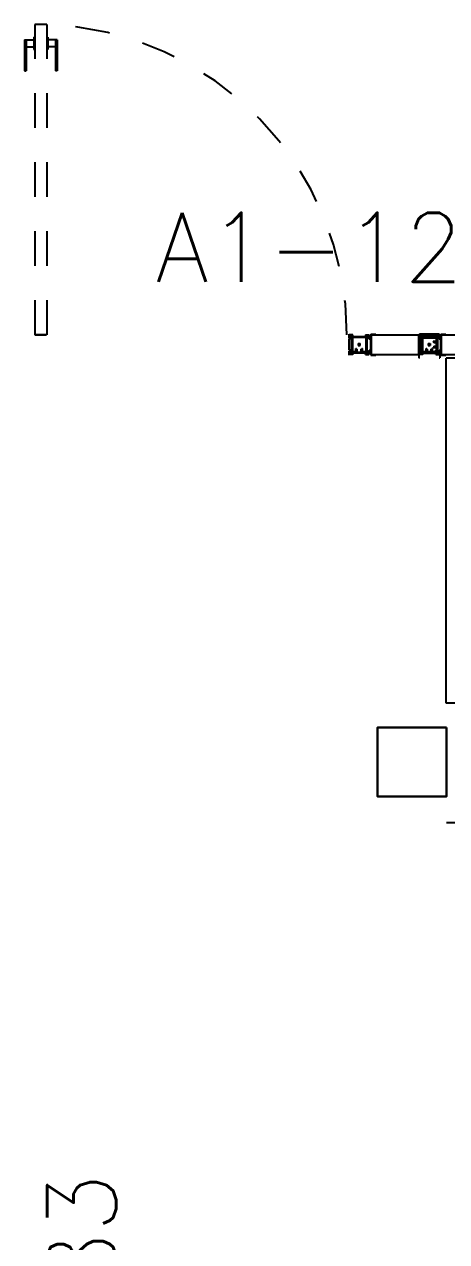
# Model space of a CAD drawing. Header units: centimetres. Extents: x -15 to 273, y 1 to 137.
# Drawn here: x -2.397 to -1.173, y 84.886 to 88.415 of the extents above; entities that cross this region are included whole.
import ezdxf

# ---------------------------------------------------------------- set-up
doc = ezdxf.new("R2010")
doc.units = ezdxf.units.CM
doc.header["$LTSCALE"] = 0.003
doc.header["$MEASUREMENT"] = 0
doc.linetypes.add('HIDDEN', pattern=[0.375, 0.25, -0.125])
for name, color, linetype in [('2', 2, 'CONTINUOUS'), ('ALV', 2, 'CONTINUOUS'), ('DIV', 2, 'CONTINUOUS'), ('ENDEREÇO NOVO', 2, 'CONTINUOUS'), ('ESTRUT', 2, 'CONTINUOUS'), ('PROJ', 1, 'HIDDEN'), ('PROJEÇÃO', 1, 'HIDDEN')]:
    doc.layers.add(name, color=color, linetype=linetype)
doc.styles.add('UNB-100', font='simplex.shx', dxfattribs={"height": 0.2})

msp = doc.modelspace()

# ---------------------------------------------------------------- linework, layer by layer
at = {"layer": '2'}
for p, q in [((-1.3732, 86.1765), (-1.3732, 86.3765)), ((-1.3732, 86.3765), (-1.1732, 86.3765)), ((-1.3732, 86.1765), (-1.3732, 86.3765)), ((-1.3732, 86.3765), (-1.1732, 86.3765)), ((-1.1732, 86.3765), (-1.1732, 86.1765)), ((-1.1732, 86.3765), (-1.1732, 86.1765)), ((-1.1732, 86.1765), (-1.3732, 86.1765)), ((-1.1732, 86.1765), (-1.3732, 86.1765)), ((-1.1732, 86.1765), (-1.3732, 86.1765))]:
    msp.add_line(p, q, dxfattribs=at)
at = {"layer": 'ALV', "ltscale": 10}
for p, q in [((-1.3912, 87.515), (-1.254, 87.515)), ((-1.3912, 87.458), (-1.254, 87.458)), ((1.0755, 87.4472, 0.0149), (-1.1745, 87.4471, 0.0153)), ((1.0755, 86.4471, 0.0153), (-1.1745, 86.4471, 0.0153))]:
    msp.add_line(p, q, dxfattribs=at)
at = {"layer": 'ALV'}
msp.add_line((-1.1745, 86.4471, -0.2847), (-1.1745, 87.4471, -0.2847), dxfattribs=at)
at = {"layer": 'ALV', "linetype": 'HIDDEN', "ltscale": 10}
msp.add_line((-1.1732, 86.1015, 0.0877), (1.0755, 86.1015, 0.0063), dxfattribs=at)
at = {"layer": 'DIV'}
for p, q in [((-1.4553, 87.505), (-1.4553, 87.517)), ((-1.3932, 87.517), (-1.3788, 87.517)), ((-1.3932, 87.505), (-1.3932, 87.517)), ((-1.3788, 87.517), (-1.3788, 87.515)), ((-1.195, 87.517, 0.0153), (-1.252, 87.517, 0.0153)), ((-1.252, 87.505, 0.0153), (-1.252, 87.517, 0.0153)), ((-1.1899, 87.517, 0.0153), (-1.1755, 87.517, 0.0153)), ((-1.1899, 87.505, 0.0153), (-1.1899, 87.517, 0.0153)), ((-1.1755, 87.517, 0.0153), (-1.1755, 87.515, 0.0153)), ((-1.4453, 87.515), (-1.4553, 87.515)), ((-1.4553, 87.505), (-1.4553, 87.515)), ((-1.4503, 87.505), (-1.4553, 87.505)), ((-1.4533, 87.505), (-1.4553, 87.505)), ((-1.4503, 87.503), (-1.4553, 87.503)), ((-1.4553, 87.47), (-1.4553, 87.503)), ((-1.4503, 87.513), (-1.4533, 87.513)), ((-1.4533, 87.513), (-1.4533, 87.505)), ((-1.4503, 87.513), (-1.4503, 87.46)), ((-1.4503, 87.508), (-1.4503, 87.513)), ((-1.4503, 87.508), (-1.4483, 87.508)), ((-1.4503, 87.505), (-1.4503, 87.503)), ((-1.4453, 87.513), (-1.4483, 87.513)), ((-1.4483, 87.513), (-1.4483, 87.51)), ((-1.4483, 87.51), (-1.4053, 87.51)), ((-1.4483, 87.508), (-1.4483, 87.465)), ((-1.4463, 87.508), (-1.4463, 87.467)), ((-1.4463, 87.508), (-1.4073, 87.508)), ((-1.4453, 87.513), (-1.4453, 87.515)), ((-1.4319, 87.4865), (-1.4217, 87.4865)), ((-1.4218, 87.4865), (-1.4317, 87.4865)), ((-1.4268, 87.4814), (-1.4268, 87.4916)), ((-1.4268, 87.4914), (-1.4268, 87.4815)), ((-1.4083, 87.515), (-1.3983, 87.515)), ((-1.4083, 87.515), (-1.4083, 87.513)), ((-1.4083, 87.513), (-1.4053, 87.513)), ((-1.4073, 87.508), (-1.4073, 87.467)), ((-1.4053, 87.513), (-1.4053, 87.51)), ((-1.4053, 87.508), (-1.4053, 87.465)), ((-1.4053, 87.508), (-1.4033, 87.508)), ((-1.4033, 87.46), (-1.4033, 87.513)), ((-1.4033, 87.513), (-1.4003, 87.513)), ((-1.4033, 87.508), (-1.4033, 87.513)), ((-1.4003, 87.505), (-1.4003, 87.513)), ((-1.4003, 87.505), (-1.3983, 87.505)), ((-1.3983, 87.505), (-1.3983, 87.515)), ((-1.3982, 87.505), (-1.3932, 87.505)), ((-1.3982, 87.505), (-1.3982, 87.503)), ((-1.3982, 87.503), (-1.3932, 87.503)), ((-1.3932, 87.47), (-1.3932, 87.503)), ((-1.3912, 87.458), (-1.3912, 87.515)), ((-1.242, 87.515, 0.0153), (-1.254, 87.515, 0.0153)), ((-1.254, 87.458, 0.0153), (-1.254, 87.515, 0.0153)), ((-1.252, 87.505, 0.0153), (-1.252, 87.515, 0.0153)), ((-1.242, 87.515, 0.0153), (-1.252, 87.515, 0.0153)), ((-1.252, 87.505, 0.0153), (-1.252, 87.515, 0.0153)), ((-1.242, 87.515, 0.0153), (-1.252, 87.515, 0.0153)), ((-1.242, 87.515, 0.0153), (-1.252, 87.515, 0.0153)), ((-1.252, 87.505, 0.0153), (-1.252, 87.515, 0.0153)), ((-1.25, 87.505, 0.0153), (-1.252, 87.505, 0.0153)), ((-1.25, 87.505, 0.0153), (-1.252, 87.505, 0.0153)), ((-1.247, 87.505, 0.0153), (-1.252, 87.505, 0.0153)), ((-1.25, 87.505, 0.0153), (-1.252, 87.505, 0.0153)), ((-1.247, 87.503, 0.0153), (-1.252, 87.503, 0.0153)), ((-1.252, 87.47, 0.0153), (-1.252, 87.503, 0.0153)), ((-1.25, 87.51, 0.0153), (-1.25, 87.513, 0.0153)), ((-1.25, 87.513, 0.0153), (-1.242, 87.513, 0.0153)), ((-1.25, 87.51, 0.0153), (-1.25, 87.513, 0.0153)), ((-1.25, 87.513, 0.0153), (-1.242, 87.513, 0.0153)), ((-1.247, 87.513, 0.0153), (-1.25, 87.513, 0.0153)), ((-1.25, 87.513, 0.0153), (-1.25, 87.505, 0.0153)), ((-1.25, 87.51, 0.0153), (-1.197, 87.51, 0.0153)), ((-1.245, 87.51, 0.0153), (-1.25, 87.51, 0.0153)), ((-1.25, 87.51, 0.0153), (-1.197, 87.51, 0.0153)), ((-1.245, 87.51, 0.0153), (-1.25, 87.51, 0.0153)), ((-1.25, 87.505, 0.0153), (-1.25, 87.508, 0.0153)), ((-1.25, 87.508, 0.0153), (-1.247, 87.508, 0.0153)), ((-1.25, 87.505, 0.0153), (-1.25, 87.508, 0.0153)), ((-1.25, 87.508, 0.0153), (-1.247, 87.508, 0.0153)), ((-1.247, 87.513, 0.0153), (-1.247, 87.46, 0.0153)), ((-1.247, 87.508, 0.0153), (-1.247, 87.513, 0.0153)), ((-1.247, 87.508, 0.0153), (-1.247, 87.465, 0.0153)), ((-1.247, 87.508, 0.0153), (-1.247, 87.465, 0.0153)), ((-1.247, 87.508, 0.0153), (-1.245, 87.508, 0.0153)), ((-1.247, 87.505, 0.0153), (-1.247, 87.503, 0.0153)), ((-1.242, 87.513, 0.0153), (-1.245, 87.513, 0.0153)), ((-1.245, 87.513, 0.0153), (-1.245, 87.51, 0.0153)), ((-1.245, 87.51, 0.0153), (-1.245, 87.508, 0.0153)), ((-1.245, 87.51, 0.0153), (-1.245, 87.508, 0.0153)), ((-1.245, 87.51, 0.0153), (-1.202, 87.51, 0.0153)), ((-1.245, 87.508, 0.0153), (-1.202, 87.508, 0.0153)), ((-1.245, 87.508, 0.0153), (-1.202, 87.508, 0.0153)), ((-1.245, 87.508, 0.0153), (-1.245, 87.465, 0.0153)), ((-1.245, 87.506, 0.0153), (-1.204, 87.506, 0.0153)), ((-1.245, 87.506, 0.0153), (-1.245, 87.467, 0.0153)), ((-1.245, 87.506, 0.0153), (-1.204, 87.506, 0.0153)), ((-1.245, 87.506, 0.0153), (-1.245, 87.467, 0.0153)), ((-1.243, 87.508, 0.0153), (-1.243, 87.467, 0.0153)), ((-1.243, 87.508, 0.0153), (-1.204, 87.508, 0.0153)), ((-1.242, 87.513, 0.0153), (-1.242, 87.515, 0.0153)), ((-1.242, 87.513, 0.0153), (-1.242, 87.515, 0.0153)), ((-1.242, 87.51, 0.0153), (-1.242, 87.515, 0.0153)), ((-1.242, 87.513, 0.0153), (-1.242, 87.515, 0.0153)), ((-1.242, 87.51, 0.0153), (-1.24, 87.51, 0.0153)), ((-1.24, 87.51, 0.0153), (-1.24, 87.515, 0.0153)), ((-1.207, 87.515, 0.0153), (-1.24, 87.515, 0.0153)), ((-1.2184, 87.4865, 0.0153), (-1.2286, 87.4865, 0.0153)), ((-1.2286, 87.4865, 0.0153), (-1.2184, 87.4865, 0.0153)), ((-1.2285, 87.4865, 0.0153), (-1.2186, 87.4865, 0.0153)), ((-1.2285, 87.4865, 0.0153), (-1.2186, 87.4865, 0.0153)), ((-1.2186, 87.4865, 0.0153), (-1.2285, 87.4865, 0.0153)), ((-1.2235, 87.4814, 0.0153), (-1.2235, 87.4916, 0.0153)), ((-1.2235, 87.4814, 0.0153), (-1.2235, 87.4916, 0.0153)), ((-1.2235, 87.4815, 0.0153), (-1.2235, 87.4914, 0.0153)), ((-1.2235, 87.4815, 0.0153), (-1.2235, 87.4914, 0.0153)), ((-1.2235, 87.4914, 0.0153), (-1.2235, 87.4815, 0.0153)), ((-1.204, 87.496, 0.0153), (-1.212, 87.496, 0.0153)), ((-1.212, 87.496, 0.0153), (-1.212, 87.494, 0.0153)), ((-1.204, 87.496, 0.0153), (-1.212, 87.496, 0.0153)), ((-1.212, 87.496, 0.0153), (-1.212, 87.494, 0.0153)), ((-1.202, 87.494, 0.0153), (-1.212, 87.494, 0.0153)), ((-1.202, 87.494, 0.0153), (-1.212, 87.494, 0.0153)), ((-1.21, 87.494, 0.0153), (-1.21, 87.492, 0.0153)), ((-1.21, 87.494, 0.0153), (-1.21, 87.492, 0.0153)), ((-1.202, 87.492, 0.0153), (-1.21, 87.492, 0.0153)), ((-1.202, 87.492, 0.0153), (-1.21, 87.492, 0.0153)), ((-1.202, 87.481, 0.0153), (-1.21, 87.481, 0.0153)), ((-1.21, 87.481, 0.0153), (-1.21, 87.479, 0.0153)), ((-1.202, 87.481, 0.0153), (-1.21, 87.481, 0.0153)), ((-1.21, 87.481, 0.0153), (-1.21, 87.479, 0.0153)), ((-1.207, 87.51, 0.0153), (-1.207, 87.515, 0.0153)), ((-1.207, 87.51, 0.0153), (-1.205, 87.51, 0.0153)), ((-1.205, 87.513, 0.0153), (-1.205, 87.515, 0.0153)), ((-1.205, 87.515, 0.0153), (-1.195, 87.515, 0.0153)), ((-1.205, 87.513, 0.0153), (-1.205, 87.515, 0.0153)), ((-1.205, 87.515, 0.0153), (-1.195, 87.515, 0.0153)), ((-1.205, 87.51, 0.0153), (-1.205, 87.515, 0.0153)), ((-1.193, 87.515, 0.0153), (-1.205, 87.515, 0.0153)), ((-1.205, 87.515, 0.0153), (-1.195, 87.515, 0.0153)), ((-1.205, 87.515, 0.0153), (-1.205, 87.513, 0.0153)), ((-1.205, 87.513, 0.0153), (-1.197, 87.513, 0.0153)), ((-1.205, 87.513, 0.0153), (-1.197, 87.513, 0.0153)), ((-1.205, 87.513, 0.0153), (-1.202, 87.513, 0.0153)), ((-1.204, 87.508, 0.0153), (-1.204, 87.467, 0.0153)), ((-1.204, 87.506, 0.0153), (-1.204, 87.496, 0.0153)), ((-1.204, 87.506, 0.0153), (-1.204, 87.496, 0.0153)), ((-1.202, 87.513, 0.0153), (-1.202, 87.51, 0.0153)), ((-1.202, 87.51, 0.0153), (-1.202, 87.494, 0.0153)), ((-1.202, 87.51, 0.0153), (-1.197, 87.51, 0.0153)), ((-1.202, 87.51, 0.0153), (-1.202, 87.494, 0.0153)), ((-1.202, 87.51, 0.0153), (-1.197, 87.51, 0.0153)), ((-1.202, 87.508, 0.0153), (-1.202, 87.465, 0.0153)), ((-1.202, 87.508, 0.0153), (-1.2, 87.508, 0.0153)), ((-1.202, 87.492, 0.0153), (-1.202, 87.481, 0.0153)), ((-1.202, 87.492, 0.0153), (-1.202, 87.481, 0.0153)), ((-1.2, 87.46, 0.0153), (-1.2, 87.513, 0.0153)), ((-1.2, 87.513, 0.0153), (-1.197, 87.513, 0.0153)), ((-1.2, 87.508, 0.0153), (-1.2, 87.513, 0.0153)), ((-1.2, 87.508, 0.0153), (-1.2, 87.465, 0.0153)), ((-1.197, 87.508, 0.0153), (-1.2, 87.508, 0.0153)), ((-1.2, 87.508, 0.0153), (-1.2, 87.465, 0.0153)), ((-1.197, 87.508, 0.0153), (-1.2, 87.508, 0.0153)), ((-1.197, 87.51, 0.0153), (-1.197, 87.513, 0.0153)), ((-1.197, 87.51, 0.0153), (-1.197, 87.513, 0.0153)), ((-1.197, 87.505, 0.0153), (-1.197, 87.513, 0.0153)), ((-1.197, 87.505, 0.0153), (-1.197, 87.508, 0.0153)), ((-1.197, 87.505, 0.0153), (-1.197, 87.508, 0.0153)), ((-1.197, 87.505, 0.0153), (-1.195, 87.505, 0.0153)), ((-1.197, 87.505, 0.0153), (-1.195, 87.505, 0.0153)), ((-1.197, 87.505, 0.0153), (-1.195, 87.505, 0.0153)), ((-1.195, 87.505, 0.0153), (-1.195, 87.515, 0.0153)), ((-1.195, 87.505, 0.0153), (-1.195, 87.515, 0.0153)), ((-1.195, 87.505, 0.0153), (-1.195, 87.515, 0.0153)), ((-1.1949, 87.505, 0.0153), (-1.1899, 87.505, 0.0153)), ((-1.1949, 87.505, 0.0153), (-1.1949, 87.503, 0.0153)), ((-1.1949, 87.503, 0.0153), (-1.1899, 87.503, 0.0153)), ((-1.1899, 87.47, 0.0153), (-1.1899, 87.503, 0.0153)), ((-1.1879, 87.515, 0.0153), (-0.3714, 87.515, 0.0153)), ((-1.1879, 87.458, 0.0153), (-1.1879, 87.515, 0.0153)), ((-1.4503, 87.47), (-1.4553, 87.47)), ((-1.4503, 87.468), (-1.4553, 87.468)), ((-1.4553, 87.456), (-1.4553, 87.468)), ((-1.4533, 87.468), (-1.4553, 87.468)), ((-1.4553, 87.468), (-1.4553, 87.458)), ((-1.4453, 87.458), (-1.4553, 87.458)), ((-1.4533, 87.468), (-1.4533, 87.46)), ((-1.4503, 87.46), (-1.4533, 87.46)), ((-1.4503, 87.47), (-1.4503, 87.468)), ((-1.4503, 87.465), (-1.4343, 87.465)), ((-1.4503, 87.465), (-1.4503, 87.46)), ((-1.4483, 87.463), (-1.4053, 87.463)), ((-1.4483, 87.46), (-1.4483, 87.463)), ((-1.4453, 87.46), (-1.4483, 87.46)), ((-1.4463, 87.467), (-1.4363, 87.467)), ((-1.4453, 87.46), (-1.4453, 87.458)), ((-1.4363, 87.467), (-1.4363, 87.475)), ((-1.4363, 87.475), (-1.4343, 87.475)), ((-1.4343, 87.465), (-1.4343, 87.475)), ((-1.4343, 87.473), (-1.4323, 87.473)), ((-1.4323, 87.465), (-1.4323, 87.473)), ((-1.4323, 87.465), (-1.4213, 87.465)), ((-1.4213, 87.465), (-1.4213, 87.473)), ((-1.4213, 87.473), (-1.4193, 87.473)), ((-1.4193, 87.465), (-1.4193, 87.475)), ((-1.4193, 87.475), (-1.4173, 87.475)), ((-1.4193, 87.465), (-1.4033, 87.465)), ((-1.4173, 87.467), (-1.4173, 87.475)), ((-1.4173, 87.467), (-1.4073, 87.467)), ((-1.4083, 87.46), (-1.4053, 87.46)), ((-1.4083, 87.458), (-1.4083, 87.46)), ((-1.4083, 87.458), (-1.3983, 87.458)), ((-1.4053, 87.46), (-1.4053, 87.463)), ((-1.4033, 87.465), (-1.4033, 87.46)), ((-1.4033, 87.46), (-1.4003, 87.46)), ((-1.4003, 87.468), (-1.3983, 87.468)), ((-1.4003, 87.46), (-1.4003, 87.468)), ((-1.3983, 87.468), (-1.3983, 87.458)), ((-1.3982, 87.47), (-1.3932, 87.47)), ((-1.3982, 87.47), (-1.3982, 87.468)), ((-1.3982, 87.468), (-1.3932, 87.468)), ((-1.3932, 87.456), (-1.3932, 87.468)), ((-1.3932, 87.456), (-1.3788, 87.456)), ((-1.3788, 87.458), (-1.3788, 87.456)), ((-1.254, 87.4631, 0.0153), (-1.254, 87.4487, 0.0153)), ((-1.242, 87.4631, 0.0153), (-1.254, 87.4631, 0.0153)), ((-1.254, 87.4487, 0.0153), (-1.252, 87.4487, 0.0153)), ((-1.247, 87.47, 0.0153), (-1.252, 87.47, 0.0153)), ((-1.252, 87.468, 0.0153), (-1.252, 87.458, 0.0153)), ((-1.252, 87.468, 0.0153), (-1.25, 87.468, 0.0153)), ((-1.252, 87.468, 0.0153), (-1.252, 87.458, 0.0153)), ((-1.252, 87.468, 0.0153), (-1.25, 87.468, 0.0153)), ((-1.247, 87.468, 0.0153), (-1.252, 87.468, 0.0153)), ((-1.252, 87.456, 0.0153), (-1.252, 87.468, 0.0153)), ((-1.25, 87.468, 0.0153), (-1.252, 87.468, 0.0153)), ((-1.252, 87.468, 0.0153), (-1.252, 87.458, 0.0153)), ((-1.195, 87.4611, 0.0153), (-1.252, 87.4611, 0.0153)), ((-1.242, 87.458, 0.0153), (-1.252, 87.458, 0.0153)), ((-1.242, 87.458, 0.0153), (-1.252, 87.458, 0.0153)), ((-1.242, 87.458, 0.0153), (-1.252, 87.458, 0.0153)), ((-1.25, 87.468, 0.0153), (-1.25, 87.465, 0.0153)), ((-1.25, 87.468, 0.0153), (-1.25, 87.465, 0.0153)), ((-1.25, 87.468, 0.0153), (-1.25, 87.46, 0.0153)), ((-1.25, 87.465, 0.0153), (-1.247, 87.465, 0.0153)), ((-1.25, 87.465, 0.0153), (-1.247, 87.465, 0.0153)), ((-1.197, 87.463, 0.0153), (-1.25, 87.463, 0.0153)), ((-1.25, 87.463, 0.0153), (-1.25, 87.46, 0.0153)), ((-1.245, 87.463, 0.0153), (-1.25, 87.463, 0.0153)), ((-1.197, 87.463, 0.0153), (-1.25, 87.463, 0.0153)), ((-1.25, 87.463, 0.0153), (-1.25, 87.46, 0.0153)), ((-1.245, 87.463, 0.0153), (-1.25, 87.463, 0.0153)), ((-1.242, 87.46, 0.0153), (-1.25, 87.46, 0.0153)), ((-1.242, 87.46, 0.0153), (-1.25, 87.46, 0.0153)), ((-1.247, 87.46, 0.0153), (-1.25, 87.46, 0.0153)), ((-1.247, 87.47, 0.0153), (-1.247, 87.468, 0.0153)), ((-1.247, 87.465, 0.0153), (-1.231, 87.465, 0.0153)), ((-1.247, 87.465, 0.0153), (-1.247, 87.46, 0.0153)), ((-1.245, 87.467, 0.0153), (-1.204, 87.467, 0.0153)), ((-1.245, 87.467, 0.0153), (-1.204, 87.467, 0.0153)), ((-1.245, 87.465, 0.0153), (-1.202, 87.465, 0.0153)), ((-1.245, 87.465, 0.0153), (-1.245, 87.463, 0.0153)), ((-1.245, 87.465, 0.0153), (-1.202, 87.465, 0.0153)), ((-1.245, 87.465, 0.0153), (-1.245, 87.463, 0.0153)), ((-1.245, 87.463, 0.0153), (-1.202, 87.463, 0.0153)), ((-1.245, 87.46, 0.0153), (-1.245, 87.463, 0.0153)), ((-1.242, 87.46, 0.0153), (-1.245, 87.46, 0.0153)), ((-1.243, 87.467, 0.0153), (-1.233, 87.467, 0.0153)), ((-1.242, 87.4681, 0.0153), (-1.242, 87.4631, 0.0153)), ((-1.242, 87.4681, 0.0153), (-1.24, 87.4681, 0.0153)), ((-1.242, 87.46, 0.0153), (-1.242, 87.458, 0.0153)), ((-1.242, 87.46, 0.0153), (-1.242, 87.458, 0.0153)), ((-1.242, 87.46, 0.0153), (-1.242, 87.458, 0.0153)), ((-1.24, 87.4681, 0.0153), (-1.24, 87.4631, 0.0153)), ((-1.207, 87.4631, 0.0153), (-1.24, 87.4631, 0.0153)), ((-1.233, 87.467, 0.0153), (-1.233, 87.475, 0.0153)), ((-1.233, 87.475, 0.0153), (-1.231, 87.475, 0.0153)), ((-1.231, 87.465, 0.0153), (-1.231, 87.475, 0.0153)), ((-1.231, 87.473, 0.0153), (-1.229, 87.473, 0.0153)), ((-1.229, 87.465, 0.0153), (-1.229, 87.473, 0.0153)), ((-1.229, 87.465, 0.0153), (-1.218, 87.465, 0.0153)), ((-1.218, 87.465, 0.0153), (-1.218, 87.473, 0.0153)), ((-1.218, 87.473, 0.0153), (-1.216, 87.473, 0.0153)), ((-1.216, 87.465, 0.0153), (-1.216, 87.475, 0.0153)), ((-1.216, 87.475, 0.0153), (-1.214, 87.475, 0.0153)), ((-1.216, 87.465, 0.0153), (-1.2, 87.465, 0.0153)), ((-1.214, 87.467, 0.0153), (-1.214, 87.475, 0.0153)), ((-1.214, 87.467, 0.0153), (-1.204, 87.467, 0.0153)), ((-1.202, 87.479, 0.0153), (-1.212, 87.479, 0.0153)), ((-1.212, 87.479, 0.0153), (-1.212, 87.477, 0.0153)), ((-1.202, 87.479, 0.0153), (-1.212, 87.479, 0.0153)), ((-1.212, 87.479, 0.0153), (-1.212, 87.477, 0.0153)), ((-1.204, 87.477, 0.0153), (-1.212, 87.477, 0.0153)), ((-1.204, 87.477, 0.0153), (-1.212, 87.477, 0.0153)), ((-1.207, 87.4681, 0.0153), (-1.207, 87.4631, 0.0153)), ((-1.207, 87.4681, 0.0153), (-1.205, 87.4681, 0.0153)), ((-1.205, 87.4681, 0.0153), (-1.205, 87.4631, 0.0153)), ((-1.193, 87.4631, 0.0153), (-1.205, 87.4631, 0.0153)), ((-1.205, 87.46, 0.0153), (-1.205, 87.458, 0.0153)), ((-1.197, 87.46, 0.0153), (-1.205, 87.46, 0.0153)), ((-1.205, 87.46, 0.0153), (-1.205, 87.458, 0.0153)), ((-1.197, 87.46, 0.0153), (-1.205, 87.46, 0.0153)), ((-1.205, 87.46, 0.0153), (-1.202, 87.46, 0.0153)), ((-1.205, 87.458, 0.0153), (-1.205, 87.46, 0.0153)), ((-1.205, 87.458, 0.0153), (-1.195, 87.458, 0.0153)), ((-1.205, 87.458, 0.0153), (-1.195, 87.458, 0.0153)), ((-1.205, 87.458, 0.0153), (-1.195, 87.458, 0.0153)), ((-1.204, 87.477, 0.0153), (-1.204, 87.467, 0.0153)), ((-1.204, 87.477, 0.0153), (-1.204, 87.467, 0.0153)), ((-1.202, 87.479, 0.0153), (-1.202, 87.463, 0.0153)), ((-1.202, 87.479, 0.0153), (-1.202, 87.463, 0.0153)), ((-1.202, 87.463, 0.0153), (-1.197, 87.463, 0.0153)), ((-1.202, 87.463, 0.0153), (-1.197, 87.463, 0.0153)), ((-1.202, 87.46, 0.0153), (-1.202, 87.463, 0.0153)), ((-1.197, 87.465, 0.0153), (-1.2, 87.465, 0.0153)), ((-1.197, 87.465, 0.0153), (-1.2, 87.465, 0.0153)), ((-1.2, 87.465, 0.0153), (-1.2, 87.46, 0.0153)), ((-1.2, 87.46, 0.0153), (-1.197, 87.46, 0.0153)), ((-1.197, 87.468, 0.0153), (-1.197, 87.465, 0.0153)), ((-1.195, 87.468, 0.0153), (-1.197, 87.468, 0.0153)), ((-1.197, 87.468, 0.0153), (-1.197, 87.465, 0.0153)), ((-1.195, 87.468, 0.0153), (-1.197, 87.468, 0.0153)), ((-1.197, 87.468, 0.0153), (-1.195, 87.468, 0.0153)), ((-1.197, 87.46, 0.0153), (-1.197, 87.468, 0.0153)), ((-1.197, 87.463, 0.0153), (-1.197, 87.46, 0.0153)), ((-1.197, 87.463, 0.0153), (-1.197, 87.46, 0.0153)), ((-1.195, 87.468, 0.0153), (-1.195, 87.458, 0.0153)), ((-1.195, 87.468, 0.0153), (-1.195, 87.458, 0.0153)), ((-1.195, 87.468, 0.0153), (-1.195, 87.458, 0.0153)), ((-1.195, 87.4487, 0.0153), (-1.193, 87.4487, 0.0153)), ((-1.1949, 87.47, 0.0153), (-1.1899, 87.47, 0.0153)), ((-1.1949, 87.47, 0.0153), (-1.1949, 87.468, 0.0153)), ((-1.1949, 87.468, 0.0153), (-1.1899, 87.468, 0.0153)), ((-1.193, 87.4631, 0.0153), (-1.193, 87.4487, 0.0153)), ((-1.1899, 87.456, 0.0153), (-1.1899, 87.468, 0.0153)), ((-1.1899, 87.456, 0.0153), (-1.1755, 87.456, 0.0153)), ((-1.1879, 87.458, 0.0153), (-0.3714, 87.458, 0.0153)), ((-1.1755, 87.458, 0.0153), (-1.1755, 87.456, 0.0153)), ((-1.242, 86.3765), (-1.254, 86.3765)), ((-1.242, 86.3765), (-1.252, 86.3765)), ((-1.193, 86.3765), (-1.205, 86.3765)), ((-1.205, 86.3765), (-1.195, 86.3765))]:
    msp.add_line(p, q, dxfattribs=at)
at = {"layer": 'ESTRUT'}
msp.add_lwpolyline([(-1.1732, 86.3765), (-1.3732, 86.3765), (-1.3732, 86.1765), (-1.1732, 86.1765)], close=True, dxfattribs=at)
at = {"layer": 'PROJ'}
for p, q in [((-2.3671, 88.415, 0.2701), (-2.3671, 87.515, 0.2701)), ((-2.3321, 88.415, 0.2701), (-2.3671, 88.415, 0.2701)), ((-2.3321, 88.415, 0.2701), (-2.3321, 87.515, 0.2701)), ((-2.3971, 88.37, 0.2701), (-2.3701, 88.37, 0.2701)), ((-2.3971, 88.37, 0.2701), (-2.3971, 88.28, 0.2701)), ((-2.3921, 88.37, 0.2701), (-2.3921, 88.28, 0.2701)), ((-2.3701, 88.3775, 0.2701), (-2.3701, 88.3425, 0.2701)), ((-2.3701, 88.3775, 0.2701), (-2.3671, 88.3775, 0.2701)), ((-2.3291, 88.3775, 0.2701), (-2.3321, 88.3775, 0.2701)), ((-2.3291, 88.3775, 0.2701), (-2.3291, 88.3425, 0.2701)), ((-2.3021, 88.37, 0.2701), (-2.3291, 88.37, 0.2701)), ((-2.3071, 88.37, 0.2701), (-2.3071, 88.28, 0.2701)), ((-2.3021, 88.37, 0.2701), (-2.3021, 88.28, 0.2701)), ((-2.3921, 88.35, 0.2701), (-2.3701, 88.35, 0.2701)), ((-2.3701, 88.3425, 0.2701), (-2.3671, 88.3425, 0.2701)), ((-2.3291, 88.3425, 0.2701), (-2.3321, 88.3425, 0.2701)), ((-2.3071, 88.35, 0.2701), (-2.3291, 88.35, 0.2701)), ((-2.3971, 88.28, 0.2701), (-2.3921, 88.28, 0.2701)), ((-2.3021, 88.28, 0.2701), (-2.3071, 88.28, 0.2701)), ((-2.3671, 87.516, 0.2701), (-2.3325, 87.516, 0.2701)), ((-2.3325, 87.516, 0.2701), (-2.3325, 87.516, 0.2701))]:
    msp.add_line(p, q, dxfattribs=at)
msp.add_arc((-2.3621, 87.515, 0.2701), 0.9, 360, 88.0898, dxfattribs=at)
at = {"layer": 'PROJEÇÃO'}
msp.add_line((-2.3671, 87.5149, 0.2701), (-2.3325, 87.5149, 0.2701), dxfattribs=at)

# ---------------------------------------------------------------- texts
at = {"layer": 'ENDEREÇO NOVO', "style": 'UNB-100'}
msp.add_text('A1-12/87', height=0.2, dxfattribs=at).set_placement((-2.0172, 87.6688, 0.7456))
msp.add_text('A1-11/83', height=0.2, rotation=90, dxfattribs=at).set_placement((-2.1306, 83.6616, 0.7456))

doc.saveas('drawing.dxf')
